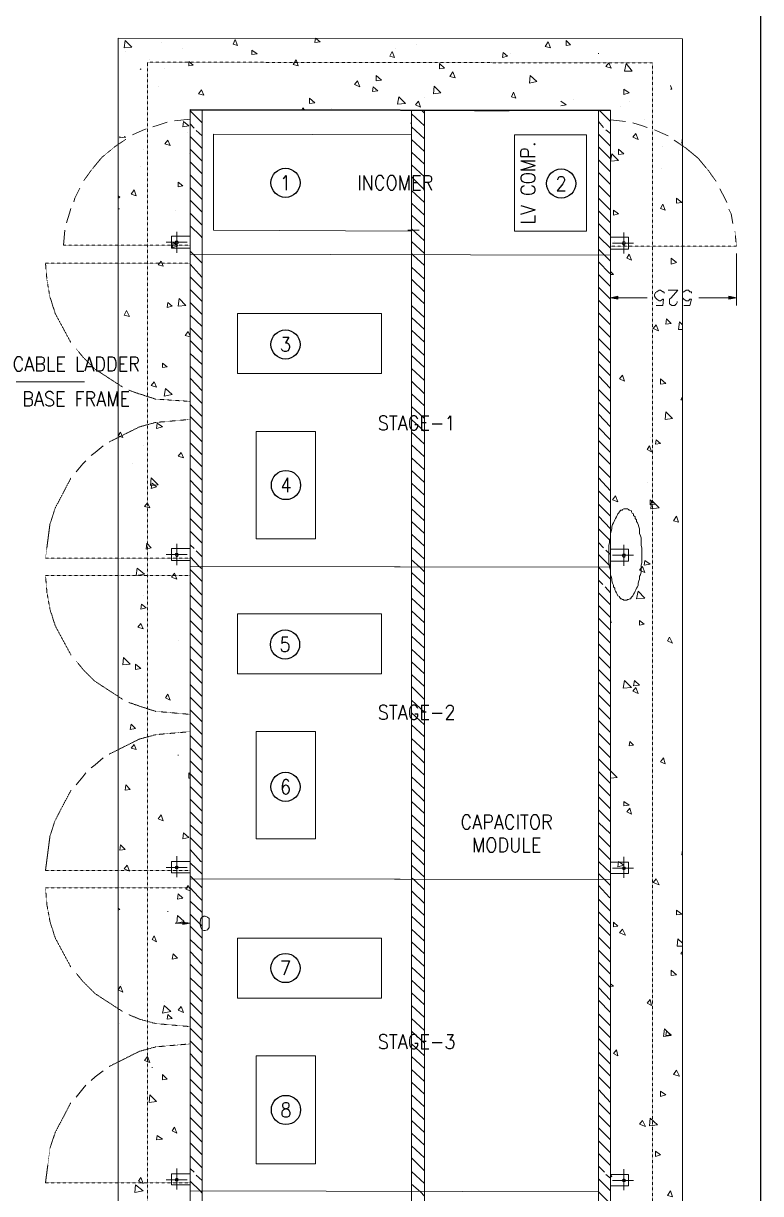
# Model space of a CAD drawing. Header units: metres. Extents: x 841183 to 1048542, y 259326 to 317714.
# Drawn here: x 1028180 to 1031251, y 265000 to 269872 of the extents above; entities that cross this region are included whole.
import ezdxf
from ezdxf.enums import TextEntityAlignment as Align

# ---------------------------------------------------------------- set-up
doc = ezdxf.new("R2010")
doc.units = ezdxf.units.M
doc.linetypes.add('PDF_IMPORT', pattern=[1, 0.8, -0.2])
for name, color, linetype in [('PDF_Geometry', 7, 'Continuous'), ('PDF_Solid Fills', 7, 'Continuous'), ('TIP - FENCE', 2, 'Continuous')]:
    doc.layers.add(name, color=color, linetype=linetype)
doc.styles.add('romans', font='romans.shx', dxfattribs={"width": 0.85})
doc.linetypes.add('FENCELINE2', pattern='A,0.25,-0.1,[132,ltypeshp.shx,S=0.1,R=0,X=-0.1,Y=0],-0.1,1', length=1.45)

# ---------------------------------------------------------------- blocks, each defined once
blk = doc.blocks.new('CAP-2')
at = {"color": 252, "ltscale": 20}
for centre in [(5346.6, 7022.9), (6494.9, 7019.8), (5346.6, 6349.8), (5348.4, 5764.3), (5344.8, 5100.6), (5346.6, 4507.8), (5346.6, 3753.4), (5348.4, 3162.7)]:
    blk.add_circle(centre, 60.7, dxfattribs=at)
at = {"layer": 'PDF_Geometry', "color": 252, "lineweight": 18}
for points in [[(4650, 1225.2), (4650, 7625.2), (7000, 7622.1), (7000, 1222.1)], [(4675, 7584.6), (4678.1, 7615.9), (4706.2, 7587.7)], [(5146.9, 7594), (5128.1, 7600.2), (5137.5, 7619)], [(5490.6, 7609.6), (5468.7, 7606.5), (5471.9, 7625.2)], [(6450, 7584.6), (6428.1, 7590.9), (6440.6, 7609.6)], [(6534.4, 7597.1), (6515.6, 7594), (6515.6, 7615.9)], [(5228.1, 7559.6), (5206.2, 7556.5), (5206.2, 7575.2)], [(5800, 7544), (5781.2, 7550.2), (5790.6, 7569)], [(6271.9, 7550.2), (6250, 7544), (6253.1, 7565.9)], [(4962.5, 7512.7), (4943.7, 7509.6), (4943.7, 7528.4)], [(5400, 7509.6), (5378.1, 7515.9), (5390.6, 7534.6)], [(6009.4, 7500.2), (5987.5, 7497.1), (5987.5, 7519)], [(6703.1, 7500.2), (6681.2, 7506.5), (6693.7, 7522.1)], [(6759.4, 7487.7), (6765.6, 7519), (6790.6, 7487.7)], [(5746.9, 7450.2), (5725, 7447.1), (5725, 7469)], [(6053.1, 7459.6), (6031.2, 7465.9), (6043.7, 7484.6)], [(6362.5, 7437.7), (6365.6, 7469), (6393.7, 7444)], [(5006.2, 7387.7), (4984.4, 7394), (4996.9, 7409.6)], [(5656.2, 7422.1), (5634.4, 7431.5), (5646.9, 7447.1)], [(5731.2, 7406.5), (5709.4, 7403.4), (5712.5, 7422.1)], [(5962.5, 7394), (5965.6, 7425.2), (5993.7, 7397.1)], [(6778.1, 7397.1), (6756.2, 7390.9), (6756.2, 7412.7)], [(5468.7, 7356.5), (5446.9, 7353.4), (5446.9, 7375.2)], [(5812.5, 7350.2), (5818.7, 7381.5), (5846.9, 7353.4)], [(5909.4, 7337.7), (5887.5, 7347.1), (5900, 7362.7)], [(6306.2, 7375.2), (6287.5, 7381.5), (6296.9, 7400.2)], [(6700, 7325.2), (6700, 1522.1), (4950, 1525.2), (4950, 7328.4)], [(4943.7, 7259.6), (4918.7, 7256.5), (4921.9, 7278.4)], [(6300, 6822.1), (6600, 6822.1), (6600, 7222.1), (6300, 7222.1)], [(6815.6, 7203.4), (6793.7, 7212.7), (6806.2, 7228.4)], [(4865.6, 7178.4), (4843.7, 7184.6), (4856.2, 7200.2)], [(6756.2, 7144), (6734.4, 7140.9), (6734.4, 7162.7)], [(6700, 7112.7), (6706.2, 7144), (6734.4, 7115.9)], [(4918.7, 7009.6), (4900, 7006.5), (4900, 7025.2)], [(4725, 6969), (4703.1, 6975.2), (4715.6, 6994)], [(6928.1, 6909.6), (6909.4, 6915.9), (6918.7, 6934.6)], [(6996.9, 6940.9), (6975, 6937.7), (6975, 6959.6)], [(6734.4, 6894), (6712.5, 6887.7), (6712.5, 6909.6)], [(4871.9, 6800.2), (4871.9, 6750.2), (4950, 6750.2), (4950, 6800.2)], [(4896.9, 6759.6), (4875, 6753.4), (4878.1, 6775.2)], [(6775, 6797.1), (6775, 6747.1), (6700, 6747.1), (6700, 6797.1)], [(6787.5, 6700.2), (6768.7, 6709.6), (6778.1, 6725.2)], [(4837.5, 6675.2), (4815.6, 6681.5), (4828.1, 6697.1)], [(6975, 6690.9), (6953.1, 6684.6), (6953.1, 6709.6)], [(4900, 6509.6), (4903.1, 6540.9), (4931.2, 6512.7)], [(4696.9, 6465.9), (4675, 6472.1), (4684.4, 6490.9)], [(4875, 6509.6), (4853.1, 6503.4), (4856.2, 6525.2)], [(5746.9, 6228.4), (5746.9, 6478.4), (5146.9, 6478.4), (5146.9, 6228.4)], [(6900, 6406.5), (6878.1, 6415.9), (6890.6, 6431.5)], [(6953.1, 6437.7), (6931.2, 6434.6), (6934.4, 6456.5)], [(4853.1, 6256.5), (4834.4, 6253.4), (4834.4, 6272.1)], [(4809.4, 6172.1), (4787.5, 6178.4), (4800, 6194)], [(6759.4, 6197.1), (6737.5, 6206.5), (6750, 6222.1)], [(6931.2, 6187.7), (6909.4, 6184.6), (6909.4, 6206.5)], [(4840.6, 6134.6), (4846.9, 6165.9), (4875, 6140.9)], [(6928.1, 6037.7), (6931.2, 6069), (6959.4, 6040.9)], [(4834.4, 6006.5), (4809.4, 6000.2), (4812.5, 6022.1)], [(4668.7, 5962.7), (4650, 5969), (4659.4, 5984.6)], [(5471.9, 5540.9), (5225, 5540.9), (5225, 5987.7), (5471.9, 5987.7)], [(6909.4, 5937.7), (6887.5, 5934.6), (6890.6, 5953.4)], [(4921.9, 5878.4), (4900, 5884.6), (4912.5, 5900.2)], [(6871.9, 5903.4), (6853.1, 5912.7), (6862.5, 5928.4)], [(4784.4, 5762.7), (4787.5, 5794), (4815.6, 5765.9)], [(4809.4, 5756.5), (4787.5, 5750.2), (4790.6, 5772.1)], [(6731.2, 5694), (6709.4, 5703.4), (6721.9, 5719)], [(6887.5, 5684.6), (6865.6, 5681.5), (6865.6, 5703.4)], [(4781.2, 5669), (4759.4, 5675.2), (4771.9, 5690.9)], [(6762.5, 5665.9), (6759.4, 5665.9), (6756.2, 5665.9), (6750, 5662.7), (6750, 5659.6), (6743.7, 5659.6), (6740.6, 5656.5), (6737.5, 5653.4), (6734.4, 5647.1), (6731.2, 5644), (6728.1, 5637.7), (6725, 5631.5), (6721.9, 5625.2), (6718.7, 5619), (6715.6, 5612.7), (6712.5, 5606.5), (6709.4, 5600.2), (6706.2, 5590.9), (6706.2, 5581.5), (6703.1, 5572.1), (6700, 5562.7), (6700, 5553.4), (6700, 5544), (6696.9, 5534.6), (6696.9, 5525.2), (6693.7, 5512.7), (6693.7, 5503.4), (6693.7, 5494), (6693.7, 5481.5), (6693.7, 5472.1), (6693.7, 5462.7), (6693.7, 5450.2), (6693.7, 5440.9), (6696.9, 5431.5), (6696.9, 5422.1), (6700, 5409.6), (6700, 5403.4), (6700, 5390.9), (6703.1, 5384.6), (6706.2, 5372.1), (6706.2, 5365.9), (6709.4, 5356.5), (6712.5, 5347.1), (6712.5, 5340.9), (6718.7, 5334.6), (6718.7, 5328.4), (6721.9, 5322.1), (6725, 5315.9), (6728.1, 5309.6), (6731.2, 5303.4), (6737.5, 5300.2), (6737.5, 5297.1), (6743.7, 5290.9), (6746.9, 5290.9), (6750, 5287.7), (6753.1, 5287.7), (6756.2, 5284.6), (6762.5, 5284.6), (6765.6, 5284.6), (6768.7, 5284.6), (6771.9, 5287.7), (6775, 5287.7), (6781.2, 5290.9), (6784.4, 5290.9), (6787.5, 5297.1), (6790.6, 5300.2), (6793.7, 5303.4), (6796.9, 5309.6), (6800, 5315.9), (6803.1, 5322.1), (6806.2, 5328.4), (6809.4, 5334.6), (6812.5, 5340.9), (6815.6, 5347.1), (6815.6, 5356.5), (6818.7, 5365.9), (6821.9, 5372.1), (6821.9, 5384.6), (6825, 5390.9), (6828.1, 5403.4), (6828.1, 5409.6), (6828.1, 5422.1), (6828.1, 5431.5), (6831.2, 5440.9), (6831.2, 5450.2), (6831.2, 5462.7), (6831.2, 5472.1), (6831.2, 5481.5), (6831.2, 5494), (6831.2, 5503.4), (6828.1, 5512.7), (6828.1, 5525.2), (6828.1, 5534.6), (6828.1, 5544), (6825, 5553.4), (6821.9, 5562.7), (6821.9, 5572.1), (6821.9, 5581.5), (6818.7, 5590.9), (6815.6, 5600.2), (6812.5, 5606.5), (6809.4, 5612.7), (6809.4, 5619), (6803.1, 5625.2), (6803.1, 5631.5), (6796.9, 5637.7), (6796.9, 5644), (6790.6, 5647.1), (6787.5, 5653.4), (6787.5, 5656.5), (6781.2, 5659.6), (6778.1, 5659.6), (6775, 5662.7), (6771.9, 5665.9), (6768.7, 5665.9)], [(6984.4, 5609.6), (6962.5, 5615.9), (6975, 5634.6)], [(4787.5, 5503.4), (4765.6, 5497.1), (4768.7, 5522.1)], [(4871.9, 5500.2), (4871.9, 5450.2), (4950, 5450.2), (4950, 5500.2)], [(6775, 5497.1), (6775, 5447.1), (6700, 5447.1), (6700, 5497.1)], [(4725, 5387.7), (4728.1, 5419), (4759.4, 5394)], [(6843.7, 5400.2), (6821.9, 5409.6), (6834.4, 5425.2)], [(6865.6, 5434.6), (6840.6, 5431.5), (6843.7, 5450.2)], [(4893.7, 5372.1), (4871.9, 5381.5), (4884.4, 5397.1)], [(6809.4, 5290.9), (6815.6, 5322.1), (6843.7, 5294)], [(4765.6, 5253.4), (4743.7, 5247.1), (4746.9, 5269)], [(5746.9, 4978.4), (5746.9, 5228.4), (5146.9, 5228.4), (5146.9, 4978.4)], [(4753.1, 5165.9), (4731.2, 5172.1), (4743.7, 5187.7)], [(6840.6, 5184.6), (6821.9, 5181.5), (6821.9, 5200.2)], [(6959.4, 5106.5), (6937.5, 5115.9), (6946.9, 5131.5)], [(4668.7, 5015.9), (4671.9, 5047.1), (4700, 5019)], [(4743.7, 5000.2), (4721.9, 4997.1), (4721.9, 5019)], [(6753.1, 4919), (6759.4, 4950.2), (6787.5, 4922.1)], [(6815.6, 4897.1), (6793.7, 4906.5), (6806.2, 4922.1)], [(6821.9, 4931.5), (6796.9, 4928.4), (6800, 4950.2)], [(4865.6, 4869), (4846.9, 4878.4), (4856.2, 4894)], [(4721.9, 4750.2), (4700, 4747.1), (4703.1, 4769)], [(5471.9, 4290.9), (5225, 4290.9), (5225, 4737.7), (5471.9, 4737.7)], [(4725, 4662.7), (4703.1, 4669), (4715.6, 4684.6)], [(6796.9, 4681.5), (6778.1, 4678.4), (6781.2, 4697.1)], [(6928.1, 4603.4), (6909.4, 4612.7), (6921.9, 4628.4)], [(4700, 4497.1), (4678.1, 4494), (4681.2, 4515.9)], [(6778.1, 4431.5), (6756.2, 4428.4), (6756.2, 4447.1)], [(4837.5, 4365.9), (4815.6, 4375.2), (4828.1, 4390.9)], [(6787.5, 4394), (6768.7, 4403.4), (6781.2, 4419)], [(4943.7, 4297.1), (4918.7, 4290.9), (4921.9, 4315.9)], [(4678.1, 4247.1), (4656.2, 4244), (4659.4, 4265.9)], [(4871.9, 4197.1), (4871.9, 4150.2), (4950, 4150.2), (4950, 4197.1)], [(6775, 4194), (6775, 4147.1), (6700, 4147.1), (6700, 4194)], [(6756.2, 4181.5), (6731.2, 4175.2), (6734.4, 4197.1)], [(4696.9, 4156.5), (4675, 4165.9), (4687.5, 4181.5)], [(6903.1, 4100.2), (6878.1, 4109.6), (6890.6, 4125.2)], [(4918.7, 4044), (4896.9, 4040.9), (4900, 4062.7)], [(4893.7, 3940.9), (4896.9, 3972.1), (4925, 3947.1)], [(5012.5, 3909.6), (5021.9, 3912.7), (5028.1, 3922.1), (5028.1, 3934.6), (5028.1, 3944), (5028.1, 3959.6), (5021.9, 3965.9), (5012.5, 3969), (5006.2, 3969), (5000, 3965.9), (4993.7, 3959.6), (4990.6, 3944), (4990.6, 3934.6), (4993.7, 3922.1), (5000, 3912.7), (5006.2, 3909.6)], [(6996.9, 3978.4), (6975, 3975.2), (6975, 3994)], [(6731.2, 3928.4), (6712.5, 3925.2), (6712.5, 3944)], [(6762.5, 3890.9), (6737.5, 3900.2), (6750, 3915.9)], [(4809.4, 3862.7), (4790.6, 3872.1), (4800, 3887.7)], [(5746.9, 3628.4), (5746.9, 3878.4), (5146.9, 3878.4), (5146.9, 3628.4)], [(4896.9, 3794), (4875, 3790.9), (4878.1, 3812.7)], [(6975, 3725.2), (6953.1, 3722.1), (6953.1, 3744)], [(4668.7, 3653.4), (4650, 3662.7), (4659.4, 3678.4)], [(6871.9, 3597.1), (6853.1, 3606.5), (6865.6, 3622.1)], [(4834.4, 3565.9), (4840.6, 3597.1), (4868.7, 3572.1)], [(4875, 3544), (4853.1, 3540.9), (4856.2, 3559.6)], [(4921.9, 3569), (4900, 3578.4), (4912.5, 3594)], [(6921.9, 3469), (6925, 3500.2), (6953.1, 3472.1)], [(6953.1, 3475.2), (6931.2, 3472.1), (6934.4, 3490.9)], [(6731.2, 3387.7), (6712.5, 3397.1), (6725, 3412.7)], [(4781.2, 3359.6), (4759.4, 3369), (4771.9, 3384.6)], [(5471.9, 2937.7), (5225, 2937.7), (5225, 3387.7), (5471.9, 3387.7)], [(6987.5, 3303.4), (6962.5, 3309.6), (6975, 3328.4)], [(4853.1, 3290.9), (4834.4, 3287.7), (4834.4, 3309.6)], [(4778.1, 3194), (4781.2, 3225.2), (4809.4, 3197.1)], [(6931.2, 3225.2), (6909.4, 3219), (6909.4, 3240.9)], [(6846.9, 3094), (6821.9, 3103.4), (6834.4, 3119)], [(6862.5, 3097.1), (6865.6, 3128.4), (6896.9, 3100.2)], [(4893.7, 3065.9), (4875, 3075.2), (4884.4, 3090.9)], [(4834.4, 3040.9), (4809.4, 3037.7), (4812.5, 3056.5)], [(6909.4, 2975.2), (6887.5, 2969), (6887.5, 2990.9)], [(4753.1, 2856.5), (4734.4, 2865.9), (4743.7, 2881.5)], [(4871.9, 2897.1), (4871.9, 2850.2), (4950, 2850.2), (4950, 2897.1)], [(6775, 2894), (6775, 2847.1), (6700, 2847.1), (6700, 2894)], [(4718.7, 2819), (4721.9, 2850.2), (4753.1, 2825.2)], [(6959.4, 2800.2), (6937.5, 2806.5), (6950, 2825.2)]]:
    blk.add_lwpolyline(points, close=True, dxfattribs=at)
for points in [[(4828.1, 7606.5), (4828.1, 7606.5)], [(4681.2, 7569), (4681.2, 7569)], [(4915.6, 7581.5), (4915.6, 7581.5)], [(5803.1, 7581.5), (5803.1, 7581.5)], [(5893.7, 7600.2), (5893.7, 7600.2)], [(6284.4, 7559.6), (6284.4, 7559.6)], [(6650, 7562.7), (6650, 7559.6)], [(4778.1, 7534.6), (4778.1, 7534.6)], [(4740.6, 7494), (4743.7, 7497.1), (4743.7, 7494)], [(4840.6, 7500.2), (4840.6, 7500.2)], [(4818.7, 7422.1), (4818.7, 7422.1)], [(5728.1, 7450.2), (5728.1, 7450.2)], [(6950, 7428.4), (6956.2, 7412.7), (6950, 7412.7)], [(5925, 7378.4), (5925, 7378.4)], [(6493.7, 7362.7), (6515.6, 7347.1), (6493.7, 7344)], [(6546.9, 7369), (6546.9, 7369)], [(6778.1, 7359.6), (6778.1, 7359.6)], [(4771.9, 7347.1), (4771.9, 7347.1)], [(6700, 5422.1), (6700, 7322.1), (4950, 7325.2), (4950, 5425.2), (4950, 3925.2), (4950, 1525.2)], [(4950, 7322.1), (5000, 7272.1)], [(5000, 7325.2), (5000, 7325.2)], [(5000, 7325.2), (5000, 6725.2), (5000, 5425.2), (5000, 1525.2)], [(5415.6, 7328.4), (5418.7, 7334.6), (5425, 7328.4)], [(5537.5, 7331.5), (5537.5, 7331.5)], [(5871.9, 7322.1), (5871.9, 1522.1)], [(5871.9, 7309.6), (5925, 7259.6)], [(5915.6, 7322.1), (5925, 7312.7)], [(5925, 7322.1), (5925, 1522.1)], [(6278.1, 7322.1), (6134.4, 7322.1)], [(6650, 7322.1), (6650, 6722.1), (6650, 5422.1)], [(6656.2, 7322.1), (6700, 7278.4)], [(6740.6, 7340.9), (6740.6, 7340.9)], [(4853.1, 7275.2), (4815.6, 7262.7), (4793.7, 7256.5)], [(4950, 7287.7), (4884.4, 7281.5)], [(4950, 7269), (4965.6, 7250.2)], [(5868.7, 7272.1), (5871.9, 7265.9)], [(6650, 7278.4), (6671.9, 7253.4)], [(6762.5, 7278.4), (6700, 7284.6)], [(6853.1, 7253.4), (6834.4, 7259.6), (6793.7, 7272.1)], [(6840.6, 7284.6), (6840.6, 7284.6)], [(4650, 7215.9), (4650, 7215.9)], [(4650, 7215.9), (4650, 7215.9)], [(4675, 7215.9), (4681.2, 7212.7), (4656.2, 7209.6), (4656.2, 7215.9)], [(4765.6, 7247.1), (4750, 7240.9), (4709.4, 7222.1)], [(4937.5, 7231.5), (4937.5, 7231.5)], [(4950, 7215.9), (5000, 7165.9)], [(4975, 7240.9), (5000, 7219)], [(5871.9, 6822.1), (5046.9, 6825.2), (5046.9, 7225.2), (5871.9, 7222.1)], [(5871.9, 7256.5), (5925, 7206.5)], [(6650, 7225.2), (6700, 7175.2)], [(6681.2, 7244), (6700, 7228.4)], [(6940.6, 7219), (6896.9, 7237.7), (6884.4, 7244)], [(4950, 7162.7), (5000, 7112.7)], [(5871.9, 7203.4), (5925, 7153.4)], [(6650, 7172.1), (6700, 7122.1)], [(6918.7, 7175.2), (6918.7, 7175.2)], [(7000, 7209.6), (6996.9, 7187.7), (7000, 7187.7)], [(7000, 7209.6), (7000, 7209.6)], [(4753.1, 7159.6), (4753.1, 7159.6)], [(4946.9, 7144), (4946.9, 7144)], [(5871.9, 7150.2), (5925, 7100.2)], [(6600, 7156.5), (6600, 7131.5)], [(6650, 7119), (6700, 7069)], [(6700, 7156.5), (6700, 7131.5)], [(6718.7, 7153.4), (6718.7, 7153.4)], [(6734.4, 7150.2), (6734.4, 7150.2)], [(4743.7, 7090.9), (4743.7, 7090.9)], [(4950, 7109.6), (5000, 7059.6)], [(5871.9, 7097.1), (5925, 7047.1)], [(6650, 7065.9), (6700, 7015.9)], [(6912.5, 7081.5), (6912.5, 7081.5)], [(4950, 7056.5), (5000, 7006.5)], [(5871.9, 7047.1), (5925, 6994)], [(4490.6, 7000.2), (4468.7, 6959.6), (4465.6, 6944)], [(4650, 6969), (4656.2, 6962.7), (4650, 6959.6)], [(4950, 7003.4), (5000, 6953.4)], [(5871.9, 6990.9), (5925, 6940.9)], [(6650, 7012.7), (6700, 6962.7)], [(7184.4, 6940.9), (7178.1, 6956.5), (7156.2, 6997.1)], [(4950, 6950.2), (5000, 6900.2)], [(5871.9, 6937.7), (5925, 6887.7)], [(6650, 6959.6), (6700, 6909.6)], [(4453.1, 6915.9), (4446.9, 6897.1), (4434.4, 6856.5)], [(4653.1, 6915.9), (4653.1, 6912.7)], [(4887.5, 6906.5), (4887.5, 6906.5)], [(4950, 6897.1), (5000, 6847.1)], [(5871.9, 6887.7), (5925, 6837.7)], [(6650, 6906.5), (6700, 6856.5)], [(7209.4, 6853.4), (7203.1, 6894), (7193.7, 6912.7)], [(4428.1, 6825.2), (4421.9, 6762.7)], [(4950, 6844), (4993.7, 6800.2), (5000, 6794)], [(5856.2, 6825.2), (5903.1, 6825.2)], [(5871.9, 6837.7), (5871.9, 6628.4)], [(5871.9, 6831.5), (5925, 6781.5)], [(6650, 6853.4), (6700, 6803.4)], [(4937.5, 6775.2), (4850, 6775.2)], [(4893.7, 6731.5), (4893.7, 6819)], [(5871.9, 6778.4), (5925, 6728.4)], [(6650, 6800.2), (6653.1, 6797.1), (6700, 6750.2)], [(6718.7, 6778.4), (6718.7, 6778.4)], [(6756.2, 6728.4), (6756.2, 6815.9)], [(4950, 6737.7), (4962.5, 6725.2), (5000, 6687.7)], [(6700, 6722.1), (4950, 6725.2)], [(5871.9, 6728.4), (5878.1, 6722.1), (5925, 6678.4)], [(6650, 6747.1), (6675, 6722.1), (6700, 6697.1)], [(6700, 6728.4), (6700, 6512.7)], [(6709.4, 6772.1), (6796.9, 6772.1)], [(7225, 6728.4), (7225, 6512.7)], [(4950, 6684.6), (5000, 6628.4)], [(6650, 6694), (6696.9, 6647.1), (6700, 6644)], [(4950, 6656.5), (4950, 6037.7)], [(4950, 6631.5), (5000, 6581.5)], [(5871.9, 6672.1), (5925, 6622.1)], [(6650, 6640.9), (6700, 6590.9)], [(6700, 6653.4), (6712.5, 6640.9), (6700, 6640.9)], [(4950, 6578.4), (5000, 6528.4)], [(5871.9, 6622.1), (5925, 6569)], [(6650, 6587.7), (6700, 6537.7)], [(4950, 6497.1), (4950, 6572.1)], [(5871.9, 6569), (5925, 6519)], [(6650, 6534.6), (6700, 6484.6)], [(6731.2, 6544), (6853.1, 6544)], [(6890.6, 6512.7), (6918.7, 6512.7), (6921.9, 6537.7), (6918.7, 6537.7), (6909.4, 6531.5), (6903.1, 6531.5), (6893.7, 6537.7), (6887.5, 6544), (6884.4, 6550.2), (6884.4, 6556.5), (6887.5, 6565.9), (6893.7, 6569), (6903.1, 6575.2), (6909.4, 6575.2), (6918.7, 6569), (6921.9, 6569), (6925, 6562.7)], [(6978.1, 6528.4), (6978.1, 6525.2), (6975, 6519), (6971.9, 6515.9), (6968.7, 6512.7), (6956.2, 6512.7), (6950, 6515.9), (6946.9, 6519), (6946.9, 6525.2), (6946.9, 6531.5), (6946.9, 6537.7), (6953.1, 6544), (6981.2, 6575.2), (6940.6, 6575.2)], [(7006.2, 6512.7), (7031.2, 6512.7), (7037.5, 6537.7), (7031.2, 6537.7), (7025, 6531.5), (7015.6, 6531.5), (7006.2, 6537.7), (7000, 6544), (7000, 6550.2), (7000, 6556.5), (7000, 6565.9), (7006.2, 6569), (7015.6, 6575.2), (7025, 6575.2), (7031.2, 6569), (7037.5, 6569), (7037.5, 6562.7)], [(7193.7, 6544), (7068.7, 6544)], [(3875, 6503.4), (4209.4, 6194), (4509.4, 6194)], [(4950, 6525.2), (5000, 6475.2)], [(5871.9, 6512.7), (5925, 6462.7)], [(6650, 6481.5), (6700, 6431.5)], [(6890.6, 6525.2), (6890.6, 6525.2)], [(4950, 6472.1), (5000, 6425.2)], [(5871.9, 6462.7), (5925, 6412.7)], [(7000, 6412.7), (6984.4, 6412.7), (6987.5, 6444), (7000, 6431.5)], [(4950, 6381.5), (4928.1, 6387.7), (4940.6, 6403.4), (4950, 6384.6)], [(4950, 6419), (5000, 6369)], [(5871.9, 6409.6), (5925, 6359.6)], [(6650, 6428.4), (6700, 6378.4)], [(4950, 6365.9), (5000, 6315.9)], [(5871.9, 6353.4), (5925, 6303.4)], [(6650, 6375.2), (6700, 6325.2)], [(4950, 6312.7), (5000, 6265.9)], [(5871.9, 6303.4), (5925, 6253.4)], [(6650, 6322.1), (6700, 6272.1)], [(4950, 6259.6), (5000, 6209.6)], [(5871.9, 6250.2), (5925, 6200.2)], [(6650, 6269), (6700, 6219)], [(4950, 6209.6), (5000, 6156.5)], [(5871.9, 6197.1), (5925, 6144)], [(6650, 6219), (6700, 6165.9)], [(4950, 6153.4), (5000, 6103.4)], [(5871.9, 6144), (5925, 6094)], [(6650, 6162.7), (6700, 6112.7)], [(4950, 5947.1), (4950, 6115.9)], [(4950, 6100.2), (5000, 6050.2)], [(5871.9, 6090.9), (5925, 6040.9)], [(6650, 6109.6), (6700, 6059.6)], [(7000, 6131.5), (6993.7, 6119), (7000, 6119)], [(4950, 6050.2), (5000, 6000.2)], [(6650, 6059.6), (6700, 6006.5)], [(4950, 5994), (5000, 5944)], [(5871.9, 6037.7), (5925, 5987.7)], [(6650, 6003.4), (6700, 5953.4)], [(5871.9, 5984.6), (5925, 5934.6)], [(6650, 5950.2), (6700, 5900.2)], [(6865.6, 5962.7), (6865.6, 5962.7)], [(4587.5, 5928.4), (4553.1, 5900.2), (4537.5, 5887.7)], [(4753.1, 5928.4), (4753.1, 5928.4)], [(4950, 5940.9), (5000, 5890.9)], [(5871.9, 5931.5), (5925, 5881.5)], [(6650, 5900.2), (6700, 5850.2)], [(4515.6, 5865.9), (4503.1, 5853.4), (4475, 5819)], [(4709.4, 5853.4), (4709.4, 5853.4)], [(4950, 5890.9), (5000, 5840.9)], [(5871.9, 5878.4), (5925, 5828.4)], [(4950, 5834.6), (5000, 5784.6)], [(5871.9, 5825.2), (5925, 5775.2)], [(6650, 5844), (6700, 5794)], [(4950, 5784.6), (5000, 5731.5)], [(5871.9, 5772.1), (5925, 5722.1)], [(6650, 5794), (6700, 5740.9)], [(6856.2, 5775.2), (6856.2, 5775.2)], [(4950, 5731.5), (5000, 5681.5)], [(5871.9, 5719), (5925, 5669)], [(6650, 5740.9), (6700, 5690.9)], [(4950, 5675.2), (5000, 5625.2)], [(5871.9, 5665.9), (5925, 5615.9)], [(6650, 5684.6), (6700, 5634.6)], [(6875, 5697.1), (6903.1, 5669), (6868.7, 5665.9), (6871.9, 5697.1)], [(4950, 5625.2), (5000, 5575.2)], [(5871.9, 5612.7), (5925, 5562.7)], [(6650, 5634.6), (6700, 5581.5)], [(4950, 5572.1), (5000, 5522.1)], [(5871.9, 5559.6), (5925, 5509.6)], [(6650, 5581.5), (6700, 5531.5)], [(4893.7, 5431.5), (4893.7, 5519)], [(4950, 5515.9), (4965.6, 5500.2)], [(5871.9, 5506.5), (5925, 5456.5)], [(6650, 5525.2), (6671.9, 5503.4)], [(6756.2, 5428.4), (6756.2, 5515.9)], [(4937.5, 5475.2), (4850, 5475.2)], [(4950, 5465.9), (4987.5, 5425.2), (5000, 5415.9)], [(4975, 5490.9), (5000, 5465.9)], [(6650, 5475.2), (6700, 5425.2)], [(6681.2, 5494), (6700, 5475.2)], [(6709.4, 5472.1), (6796.9, 5472.1)], [(4950, 5425.2), (6650, 5422.1), (4950, 5425.2), (6650, 5422.1), (4950, 5425.2), (6700, 5422.1), (6700, 4122.1)], [(4950, 2825.2), (6650, 2822.1), (6650, 4122.1), (6650, 5422.1), (6700, 5372.1)], [(4950, 5412.7), (5000, 5362.7)], [(5871.9, 5453.4), (5906.2, 5422.1), (5925, 5403.4)], [(4950, 5359.6), (4956.2, 5350.2), (5000, 5306.5)], [(5871.9, 5400.2), (5925, 5350.2)], [(6650, 5369), (6668.7, 5350.2)], [(4950, 5356.5), (4950, 4753.4)], [(4950, 5247.1), (4950, 5319)], [(5871.9, 5347.1), (5925, 5297.1)], [(6650, 5315.9), (6700, 5265.9)], [(6678.1, 5340.9), (6700, 5315.9)], [(4756.2, 5303.4), (4756.2, 5303.4)], [(4950, 5306.5), (5000, 5256.5)], [(5871.9, 5294), (5925, 5244)], [(6650, 5262.7), (6700, 5212.7)], [(4950, 5253.4), (5000, 5203.4)], [(5871.9, 5240.9), (5925, 5190.9)], [(4950, 5200.2), (5000, 5150.2)], [(5871.9, 5187.7), (5925, 5137.7)], [(6650, 5209.6), (6700, 5159.6)], [(6700, 5203.4), (6703.1, 5190.9), (6700, 5194)], [(4900, 5119), (4900, 5119)], [(4950, 5147.1), (5000, 5097.1)], [(5871.9, 5134.6), (5925, 5084.6)], [(6650, 5156.5), (6700, 5106.5)], [(4950, 5094), (5000, 5044)], [(5871.9, 5081.5), (5925, 5031.5)], [(6650, 5103.4), (6700, 5053.4)], [(4950, 5040.9), (5000, 4990.9)], [(5871.9, 5028.4), (5925, 4978.4)], [(6650, 5050.2), (6700, 5000.2)], [(4950, 4987.7), (5000, 4937.7)], [(5871.9, 4975.2), (5925, 4925.2)], [(6650, 4997.1), (6700, 4947.1)], [(4950, 4934.6), (5000, 4884.6)], [(5871.9, 4925.2), (5925, 4872.1)], [(6650, 4944), (6700, 4894)], [(4950, 4881.5), (5000, 4831.5)], [(6650, 4890.9), (6700, 4840.9)], [(4950, 4697.1), (4950, 4865.9)], [(4950, 4828.4), (5000, 4778.4)], [(5871.9, 4869), (5925, 4819)], [(6650, 4837.7), (6700, 4787.7)], [(4950, 4775.2), (5000, 4725.2)], [(5871.9, 4815.9), (5925, 4765.9)], [(6650, 4784.6), (6700, 4734.6)], [(5871.9, 4765.9), (5925, 4715.9)], [(6650, 4731.5), (6700, 4681.5)], [(4950, 4722.1), (5000, 4672.1)], [(5871.9, 4709.6), (5925, 4659.6)], [(6650, 4678.4), (6700, 4628.4)], [(4900, 4640.9), (4900, 4637.7)], [(4950, 4669), (5000, 4619)], [(5871.9, 4659.6), (5925, 4606.5)], [(4587.5, 4628.4), (4553.1, 4600.2), (4537.5, 4587.7)], [(4950, 4615.9), (5000, 4565.9)], [(5871.9, 4606.5), (5925, 4556.5)], [(6650, 4625.2), (6700, 4575.2)], [(4515.6, 4565.9), (4503.1, 4550.2), (4475, 4515.9)], [(4950, 4544), (4943.7, 4544), (4943.7, 4565.9), (4950, 4559.6)], [(4950, 4562.7), (5000, 4512.7)], [(5871.9, 4550.2), (5925, 4500.2)], [(6650, 4572.1), (6700, 4522.1)], [(6700, 4569), (6700, 4575.2), (6728.1, 4547.1), (6700, 4544)], [(4950, 4509.6), (5000, 4459.6)], [(5871.9, 4500.2), (5925, 4447.1)], [(6650, 4519), (6700, 4469)], [(4950, 4456.5), (5000, 4406.5)], [(5871.9, 4447.1), (5925, 4397.1)], [(6650, 4465.9), (6700, 4415.9)], [(4950, 4403.4), (5000, 4353.4)], [(5871.9, 4390.9), (5925, 4340.9)], [(6650, 4412.7), (6700, 4362.7)], [(4950, 4350.2), (5000, 4303.4)], [(5871.9, 4340.9), (5925, 4290.9)], [(6650, 4359.6), (6700, 4312.7)], [(4950, 4297.1), (5000, 4247.1)], [(5871.9, 4287.7), (5925, 4237.7)], [(6650, 4306.5), (6700, 4256.5)], [(4950, 4247.1), (4993.7, 4197.1), (5000, 4194)], [(6650, 4253.4), (6700, 4203.4)], [(7000, 4244), (6996.9, 4225.2), (7000, 4225.2)], [(7000, 4244), (7000, 4244)], [(4893.7, 4131.5), (4893.7, 4219)], [(4950, 4190.9), (5000, 4144)], [(5871.9, 4234.6), (5925, 4181.5)], [(6650, 4200.2), (6653.1, 4194), (6700, 4150.2)], [(6756.2, 4128.4), (6756.2, 4215.9)], [(4937.5, 4172.1), (4850, 4172.1)], [(5871.9, 4181.5), (5925, 4131.5)], [(6650, 4147.1), (6675, 4122.1), (6700, 4097.1)], [(6709.4, 4169), (6796.9, 4169)], [(4950, 4075.2), (4931.2, 4081.5), (4940.6, 4097.1), (4950, 4081.5)], [(4950, 4137.7), (4962.5, 4125.2), (5000, 4087.7)], [(4950, 4125.2), (6650, 4122.1), (4950, 4125.2), (6650, 4122.1), (4950, 4125.2), (6700, 4122.1), (6700, 2822.1), (6700, 1522.1)], [(5871.9, 4128.4), (5881.2, 4122.1), (5925, 4078.4)], [(6650, 4097.1), (6696.9, 4047.1), (6700, 4044)], [(4950, 4087.7), (4984.4, 4050.2), (5000, 4034.6)], [(4950, 4056.5), (4950, 3444)], [(5871.9, 4075.2), (5925, 4022.1)], [(4650, 4003.4), (4656.2, 3997.1), (4650, 3994)], [(4950, 4031.5), (5000, 3984.6)], [(5871.9, 4022.1), (5925, 3972.1)], [(6650, 4040.9), (6700, 3990.9)], [(4856.2, 3990.9), (4856.2, 3987.7)], [(4950, 3978.4), (5000, 3928.4)], [(4950, 3894), (4950, 3969)], [(5871.9, 3969), (5925, 3919)], [(6650, 3987.7), (6700, 3937.7)], [(4918.7, 3940.9), (4887.5, 3940.9)], [(4950, 3928.4), (5000, 3878.4)], [(5871.9, 3915.9), (5925, 3865.9)], [(6650, 3937.7), (6700, 3887.7)], [(4950, 3872.1), (5000, 3825.2)], [(5871.9, 3862.7), (5925, 3812.7)], [(6650, 3881.5), (6700, 3831.5)], [(7000, 3844), (6978.1, 3844), (6981.2, 3875.2), (7000, 3856.5)], [(4950, 3822.1), (5000, 3769)], [(5871.9, 3809.6), (5925, 3759.6)], [(6650, 3828.4), (6700, 3778.4)], [(7000, 3822.1), (6993.7, 3812.7), (7000, 3809.6)], [(4950, 3769), (5000, 3719)], [(5871.9, 3756.5), (5925, 3706.5)], [(6650, 3778.4), (6700, 3728.4)], [(4950, 3712.7), (5000, 3665.9)], [(5871.9, 3703.4), (5925, 3653.4)], [(6650, 3722.1), (6700, 3672.1)], [(4662.5, 3684.6), (4662.5, 3684.6)], [(4950, 3662.7), (5000, 3612.7)], [(6650, 3672.1), (6700, 3619)], [(6700, 3687.7), (6712.5, 3678.4), (6700, 3675.2)], [(4840.6, 3615.9), (4840.6, 3615.9)], [(4950, 3609.6), (5000, 3559.6)], [(5871.9, 3650.2), (5925, 3600.2)], [(6650, 3619), (6700, 3569)], [(5871.9, 3597.1), (5925, 3547.1)], [(6650, 3562.7), (6700, 3512.7)], [(4653.1, 3522.1), (4653.1, 3522.1)], [(4950, 3553.4), (5000, 3503.4)], [(4950, 3515.9), (4950, 3344), (5000, 3294)], [(5871.9, 3544), (5925, 3494)], [(6650, 3512.7), (6700, 3462.7)], [(4950, 3503.4), (5000, 3453.4)], [(5871.9, 3490.9), (5925, 3440.9)], [(6650, 3459.6), (6700, 3409.6)], [(4831.2, 3428.4), (4831.2, 3428.4)], [(4950, 3450.2), (5000, 3400.2)], [(5871.9, 3437.7), (5925, 3387.7)], [(4950, 3397.1), (5000, 3344)], [(5871.9, 3384.6), (5925, 3334.6)], [(6650, 3403.4), (6700, 3353.4)], [(4587.5, 3325.2), (4553.1, 3300.2), (4537.5, 3284.6)], [(4790.6, 3340.9), (4790.6, 3337.7)], [(5871.9, 3331.5), (5925, 3281.5)], [(6650, 3353.4), (6700, 3303.4)], [(4515.6, 3265.9), (4503.1, 3250.2), (4475, 3215.9)], [(4950, 3290.9), (5000, 3240.9)], [(5871.9, 3278.4), (5925, 3228.4)], [(6650, 3300.2), (6700, 3250.2)], [(4950, 3237.7), (5000, 3187.7)], [(5871.9, 3225.2), (5925, 3175.2)], [(6650, 3247.1), (6700, 3194)], [(4950, 3184.6), (5000, 3134.6)], [(5871.9, 3172.1), (5925, 3122.1)], [(6650, 3194), (6700, 3144)], [(4950, 3131.5), (5000, 3081.5)], [(5871.9, 3119), (5925, 3069)], [(6650, 3140.9), (6700, 3090.9)], [(4950, 3078.4), (5000, 3028.4)], [(6650, 3087.7), (6700, 3037.7)], [(4950, 3025.2), (5000, 2975.2)], [(5871.9, 3065.9), (5925, 3015.9)], [(6650, 3034.6), (6700, 2984.6)], [(4950, 2972.1), (5000, 2922.1)], [(5871.9, 3012.7), (5925, 2962.7)], [(6650, 2981.5), (6700, 2931.5)], [(5871.9, 2962.7), (5925, 2909.6)], [(6650, 2928.4), (6675, 2903.4)], [(4893.7, 2831.5), (4893.7, 2919)], [(4950, 2919), (4965.6, 2903.4)], [(4975, 2890.9), (5000, 2869)], [(5871.9, 2906.5), (5925, 2856.5)], [(6650, 2875.2), (6700, 2825.2)], [(6681.2, 2894), (6700, 2878.4)], [(6700, 2897.1), (6706.2, 2884.6), (6700, 2887.7)], [(6756.2, 2828.4), (6756.2, 2915.9)], [(4809.4, 2865.9), (4809.4, 2865.9)], [(4937.5, 2872.1), (4850, 2872.1)], [(4950, 2865.9), (4990.6, 2825.2), (5000, 2815.9)], [(5871.9, 2853.4), (5909.4, 2822.1), (5925, 2803.4)], [(6709.4, 2869), (6796.9, 2869)], [(6650, 1522.1), (6650, 2822.1), (6700, 2772.1)]]:
    blk.add_lwpolyline(points, dxfattribs=at)
at = {"layer": 'PDF_Geometry', "color": 252, "linetype": 'PDF_IMPORT', "lineweight": 18, "ltscale": 0.035}
blk.add_lwpolyline([(4771.9, 1322.1), (4771.9, 7525.2), (6875, 7522.1), (6875, 1319)], close=True, dxfattribs=at)
at = {"layer": 'PDF_Geometry', "color": 252, "linetype": 'PDF_IMPORT', "lineweight": 18, "ltscale": 0.030046}
blk.add_lwpolyline([(4681.2, 7203.4), (4634.4, 7172.1), (4581.2, 7128.4), (4537.5, 7075.2), (4506.2, 7031.5)], dxfattribs=at)
at = {"layer": 'PDF_Geometry', "color": 252, "linetype": 'PDF_IMPORT', "lineweight": 18, "ltscale": 0.028674}
blk.add_lwpolyline([(7140.6, 7028.4), (7109.4, 7072.1), (7065.6, 7125.2), (7012.5, 7169), (6965.6, 7200.2)], dxfattribs=at)
at = {"layer": 'PDF_Geometry', "color": 252, "linetype": 'PDF_IMPORT', "lineweight": 18, "ltscale": 0.035}
for points in [[(6700, 6759.6), (7225, 6759.6), (7218.7, 6822.1)], [(4950, 6762.7), (4421.9, 6762.7)], [(4950, 6687.7), (4346.9, 6687.7), (4353.1, 6615.9), (4365.6, 6547.1), (4387.5, 6478.4), (4453.1, 6356.5)], [(4950, 5459.6), (4346.9, 5459.6), (4365.6, 5603.4), (4387.5, 5669), (4453.1, 5794)], [(4950, 5387.7), (4346.9, 5387.7), (4353.1, 5315.9), (4365.6, 5247.1), (4387.5, 5178.4), (4453.1, 5056.5)], [(4950, 4159.6), (4346.9, 4159.6), (4365.6, 4303.4), (4387.5, 4369), (4453.1, 4494)], [(4950, 4087.7), (4346.9, 4087.7), (4353.1, 4015.9), (4365.6, 3947.1), (4387.5, 3878.4), (4453.1, 3756.5)], [(4950, 2859.6), (4346.9, 2859.6), (4365.6, 3003.4), (4387.5, 3069), (4453.1, 3194)]]:
    blk.add_lwpolyline(points, dxfattribs=at)
at = {"layer": 'PDF_Geometry', "color": 252, "lineweight": 5}
for points in [[(6731.2, 6537.7), (6731.2, 6550.2), (6700, 6544)], [(7193.7, 6537.7), (7193.7, 6550.2), (7225, 6544)], [(4918.7, 3934.6), (4918.7, 3944), (4950, 3940.9)]]:
    blk.add_lwpolyline(points, close=True, dxfattribs=at)
at = {"layer": 'PDF_Geometry', "color": 252, "linetype": 'PDF_IMPORT', "lineweight": 18, "ltscale": 0.034319}
for points in [[(4475, 6331.5), (4503.1, 6297.1), (4553.1, 6247.1), (4668.7, 6172.1)], [(4475, 5031.5), (4503.1, 4997.1), (4553.1, 4947.1), (4668.7, 4872.1)], [(4475, 3731.5), (4503.1, 3697.1), (4553.1, 3647.1), (4668.7, 3572.1)]]:
    blk.add_lwpolyline(points, dxfattribs=at)
at = {"layer": 'PDF_Geometry', "color": 252, "linetype": 'PDF_IMPORT', "lineweight": 18, "ltscale": 0.04}
blk.add_lwpolyline([(4693.7, 6159.6), (4737.5, 6144), (4806.2, 6122.1), (4950, 6112.7)], dxfattribs=at)
at = {"layer": 'PDF_Geometry', "color": 252, "linetype": 'PDF_IMPORT', "lineweight": 18, "ltscale": 0.040035}
for points in [[(4950, 6037.7), (4806.2, 6025.2), (4737.5, 6006.5), (4612.5, 5944)], [(4693.7, 4859.6), (4737.5, 4844), (4806.2, 4822.1), (4950, 4809.6)], [(4950, 4737.7), (4806.2, 4725.2), (4737.5, 4706.5), (4612.5, 4644)], [(4693.7, 3559.6), (4737.5, 3540.9), (4806.2, 3522.1), (4950, 3509.6)], [(4950, 3437.7), (4806.2, 3425.2), (4737.5, 3406.5), (4612.5, 3344)]]:
    blk.add_lwpolyline(points, dxfattribs=at)
at = {"layer": 'PDF_Geometry', "color": 252, "lineweight": 18}
for points in [[(4893.7, 6781.5), (4890.6, 6781.5), (4887.5, 6778.4), (4887.5, 6775.2)], [(4893.7, 6781.5), (4890.6, 6781.5), (4887.5, 6778.4), (4887.5, 6775.2)], [(4887.5, 6775.2), (4887.5, 6772.1), (4890.6, 6765.9), (4893.7, 6765.9)], [(4887.5, 6775.2), (4887.5, 6772.1), (4890.6, 6765.9), (4893.7, 6765.9)], [(4900, 6775.2), (4900, 6778.4), (4896.9, 6781.5), (4893.7, 6781.5)], [(4900, 6775.2), (4900, 6778.4), (4896.9, 6781.5), (4893.7, 6781.5)], [(4893.7, 6765.9), (4896.9, 6765.9), (4900, 6772.1), (4900, 6775.2)], [(4893.7, 6765.9), (4896.9, 6765.9), (4900, 6772.1), (4900, 6775.2)], [(6756.2, 6778.4), (6753.1, 6778.4), (6750, 6775.2), (6750, 6772.1)], [(6756.2, 6778.4), (6753.1, 6778.4), (6750, 6775.2), (6750, 6772.1)], [(6762.5, 6772.1), (6762.5, 6775.2), (6759.4, 6778.4), (6756.2, 6778.4)], [(6762.5, 6772.1), (6762.5, 6775.2), (6759.4, 6778.4), (6756.2, 6778.4)], [(6750, 6772.1), (6750, 6769), (6753.1, 6762.7), (6756.2, 6762.7)], [(6750, 6772.1), (6750, 6769), (6753.1, 6762.7), (6756.2, 6762.7)], [(6756.2, 6762.7), (6759.4, 6762.7), (6762.5, 6769), (6762.5, 6772.1)], [(6756.2, 6762.7), (6759.4, 6762.7), (6762.5, 6769), (6762.5, 6772.1)], [(4893.7, 5481.5), (4890.6, 5481.5), (4887.5, 5478.4), (4887.5, 5475.2)], [(4893.7, 5481.5), (4890.6, 5481.5), (4887.5, 5478.4), (4887.5, 5475.2)], [(4887.5, 5475.2), (4887.5, 5472.1), (4890.6, 5465.9), (4893.7, 5465.9)], [(4887.5, 5475.2), (4887.5, 5472.1), (4890.6, 5465.9), (4893.7, 5465.9)], [(4900, 5475.2), (4900, 5478.4), (4896.9, 5481.5), (4893.7, 5481.5)], [(4900, 5475.2), (4900, 5478.4), (4896.9, 5481.5), (4893.7, 5481.5)], [(4893.7, 5465.9), (4896.9, 5465.9), (4900, 5472.1), (4900, 5475.2)], [(4893.7, 5465.9), (4896.9, 5465.9), (4900, 5472.1), (4900, 5475.2)], [(6756.2, 5478.4), (6753.1, 5478.4), (6750, 5475.2), (6750, 5472.1)], [(6756.2, 5478.4), (6753.1, 5478.4), (6750, 5475.2), (6750, 5472.1)], [(6750, 5472.1), (6750, 5469), (6753.1, 5462.7), (6756.2, 5462.7)], [(6750, 5472.1), (6750, 5469), (6753.1, 5462.7), (6756.2, 5462.7)], [(6762.5, 5472.1), (6762.5, 5475.2), (6759.4, 5478.4), (6756.2, 5478.4)], [(6762.5, 5472.1), (6762.5, 5475.2), (6759.4, 5478.4), (6756.2, 5478.4)], [(6756.2, 5462.7), (6759.4, 5462.7), (6762.5, 5469), (6762.5, 5472.1)], [(6756.2, 5462.7), (6759.4, 5462.7), (6762.5, 5469), (6762.5, 5472.1)], [(4893.7, 4178.4), (4890.6, 4178.4), (4887.5, 4175.2), (4887.5, 4172.1)], [(4893.7, 4178.4), (4890.6, 4178.4), (4887.5, 4175.2), (4887.5, 4172.1)], [(4887.5, 4172.1), (4887.5, 4169), (4890.6, 4165.9), (4893.7, 4165.9)], [(4887.5, 4172.1), (4887.5, 4169), (4890.6, 4165.9), (4893.7, 4165.9)], [(4900, 4172.1), (4900, 4175.2), (4896.9, 4178.4), (4893.7, 4178.4)], [(4900, 4172.1), (4900, 4175.2), (4896.9, 4178.4), (4893.7, 4178.4)], [(4893.7, 4165.9), (4896.9, 4165.9), (4900, 4169), (4900, 4172.1)], [(4893.7, 4165.9), (4896.9, 4165.9), (4900, 4169), (4900, 4172.1)], [(6756.2, 4175.2), (6753.1, 4175.2), (6750, 4172.1), (6750, 4169)], [(6756.2, 4175.2), (6753.1, 4175.2), (6750, 4172.1), (6750, 4169)], [(6750, 4169), (6750, 4165.9), (6753.1, 4162.7), (6756.2, 4162.7)], [(6750, 4169), (6750, 4165.9), (6753.1, 4162.7), (6756.2, 4162.7)], [(6762.5, 4169), (6762.5, 4172.1), (6759.4, 4175.2), (6756.2, 4175.2)], [(6762.5, 4169), (6762.5, 4172.1), (6759.4, 4175.2), (6756.2, 4175.2)], [(6756.2, 4162.7), (6759.4, 4162.7), (6762.5, 4165.9), (6762.5, 4169)], [(6756.2, 4162.7), (6759.4, 4162.7), (6762.5, 4165.9), (6762.5, 4169)], [(4893.7, 2878.4), (4890.6, 2878.4), (4887.5, 2875.2), (4887.5, 2872.1)], [(4893.7, 2878.4), (4890.6, 2878.4), (4887.5, 2875.2), (4887.5, 2872.1)], [(4900, 2872.1), (4900, 2875.2), (4896.9, 2878.4), (4893.7, 2878.4)], [(4900, 2872.1), (4900, 2875.2), (4896.9, 2878.4), (4893.7, 2878.4)], [(6756.2, 2875.2), (6753.1, 2875.2), (6750, 2872.1), (6750, 2869)], [(6756.2, 2875.2), (6753.1, 2875.2), (6750, 2872.1), (6750, 2869)], [(6762.5, 2869), (6762.5, 2872.1), (6759.4, 2875.2), (6756.2, 2875.2)], [(6762.5, 2869), (6762.5, 2872.1), (6759.4, 2875.2), (6756.2, 2875.2)], [(4887.5, 2872.1), (4887.5, 2869), (4890.6, 2865.9), (4893.7, 2865.9)], [(4887.5, 2872.1), (4887.5, 2869), (4890.6, 2865.9), (4893.7, 2865.9)], [(4893.7, 2865.9), (4896.9, 2865.9), (4900, 2869), (4900, 2872.1)], [(4893.7, 2865.9), (4896.9, 2865.9), (4900, 2869), (4900, 2872.1)], [(6750, 2869), (6750, 2865.9), (6753.1, 2862.7), (6756.2, 2862.7)], [(6750, 2869), (6750, 2865.9), (6753.1, 2862.7), (6756.2, 2862.7)], [(6756.2, 2862.7), (6759.4, 2862.7), (6762.5, 2865.9), (6762.5, 2869)], [(6756.2, 2862.7), (6759.4, 2862.7), (6762.5, 2865.9), (6762.5, 2869)]]:
    blk.add_open_spline(points, degree=3, dxfattribs=at)
at = {"layer": 'PDF_Solid Fills', "color": 252, "lineweight": 35, "transparency": 33554559}
for points in [[(6731.2, 6537.7), (6731.2, 6550.2), (6700, 6544)], [(7193.7, 6537.7), (7193.7, 6550.2), (7225, 6544)], [(4918.7, 3934.6), (4918.7, 3944), (4950, 3940.9)]]:
    blk.add_solid(points, dxfattribs=at)
at = {"color": 252, "style": 'romans', "width": 0.9}
blk.add_text('LV COMP.', height=60, rotation=90, dxfattribs=at).set_placement((6356.4, 7022.6), align=Align.MIDDLE_CENTER)
for s, p in [('1', (5346.6, 7022.9)), ('INCOMER', (5803.8, 7022.9)), ('2', (6494.9, 7019.8)), ('3', (5346.6, 6349.8)), ('CABLE LADDER', (4474.8, 6268)), ('BASE FRAME', (4474.8, 6123.3)), ('STAGE-1', (5892.8, 6023.3)), ('4', (5348.4, 5764.3)), ('5', (5344.8, 5100.6)), ('STAGE-2', (5892.8, 4818.5)), ('6', (5346.6, 4507.8)), ('CAPACITOR', (6267.8, 4361)), ('MODULE', (6267.8, 4265.3)), ('7', (5346.6, 3753.4)), ('STAGE-3', (5892.8, 3447.3)), ('8', (5348.4, 3162.7))]:
    blk.add_text(s, height=60, dxfattribs=at).set_placement(p, align=Align.MIDDLE_CENTER)
blk = doc.blocks.new('A$C10b3fa2f')
at = {"layer": 'TIP - FENCE', "color": 252, "linetype": 'FENCELINE2', "ltscale": 500, "elevation": 74}
blk.add_lwpolyline([(-6850, -40650.3), (-6849.3, -49425.2)], dxfattribs=at)
at = {"color": 252}
blk.add_blockref('CAP-2', (-14175, -49498.8, 74), dxfattribs=at)

msp = doc.modelspace()

# ---------------------------------------------------------------- block references
at = {"color": 2}
msp.add_blockref('A$C10b3fa2f', (1038100.4, 311684, -216), dxfattribs=at)

doc.saveas('drawing.dxf')
